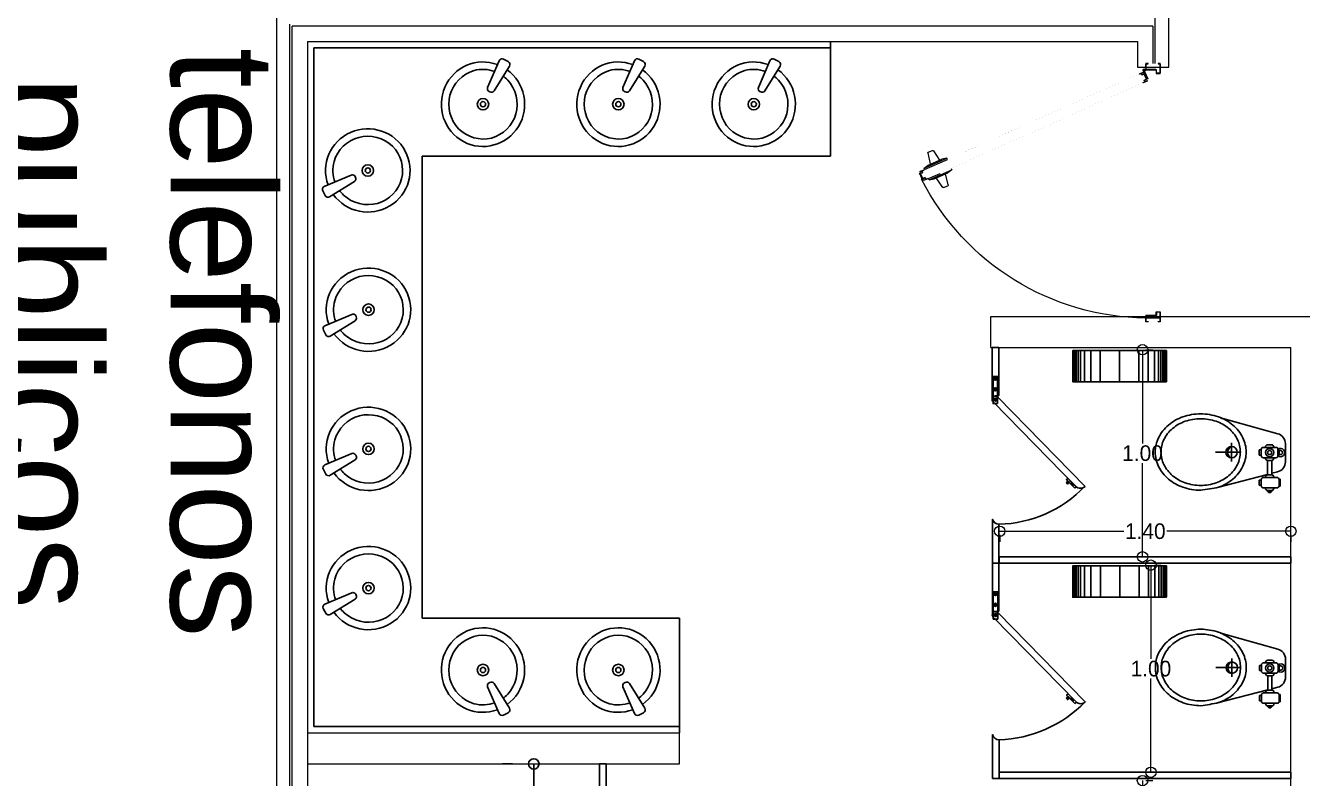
# Model space of a CAD drawing. Header units: millimetres. Extents: x 744843 to 745492, y 2520966 to 2521458.
# Drawn here: x 745460.78 to 745466.91, y 2521148.16 to 2521151.78 of the extents above; entities that cross this region are included whole.
import ezdxf

# ---------------------------------------------------------------- set-up
doc = ezdxf.new("R2010")
doc.units = ezdxf.units.MM
doc.header["$PDMODE"] = 35
doc.header["$PDSIZE"] = 1
for name, color, linetype, lineweight in [('A_Cotas_Interiores', 8, 'Continuous', 20), ('A_Muros', 30, 'Continuous', 20), ('A_Puertas', 8, 'Continuous', 0), ('A_Textos', 4, 'Continuous', 20), ('A_Ventanas', 4, 'Continuous', 20)]:
    doc.layers.add(name, color=color, linetype=linetype, lineweight=lineweight)
for name, color, linetype in [('A_Cotas_Paños', 8, 'Continuous'), ('A_Mamparas de Baño', 43, 'Continuous'), ('A_Muebles_fijos', 8, 'Continuous')]:
    doc.layers.add(name, color=color, linetype=linetype)
doc.styles.add('Arial', font='arial.ttf', dxfattribs={"height": 1})
doc.dimstyles.new('EJES', dxfattribs={"dimtxt": 0.25, "dimasz": 0.25, "dimexe": 0.5, "dimexo": 0.25, "dimgap": 0.01, "dimtad": 0, "dimtih": 1, "dimtoh": 1, "dimzin": 4, "dimdsep": 46, "dimtxsty": 'Standard', "dimblk": 'ORIGIN', "dimcen": 0.09, "dimclrd": 8, "dimclre": 8, "dimclrt": 4, "dimadec": 1, "dimazin": 0, "dimtfac": 1, "dimtofl": 0, "dimtmove": 2, "dimatfit": 3, "dimfxl": 0.15, "dimtolj": 1, "dimtzin": 0, "dimlwd": -1, "dimlwe": -1, "dimarcsym": 0})

# ---------------------------------------------------------------- blocks, each defined once
blk = doc.blocks.new('_Origin')
at = {"color": 0, "linetype": 'ByBlock', "lineweight": -2}
blk.add_line((0, 0), (-1, 0), dxfattribs=at)
blk.add_circle((0, 0), 0.5, dxfattribs=at)
blk = doc.blocks.new('*D248')
at = {"layer": 'A_Cotas_Interiores', "color": 8, "transparency": 16777216}
for p, q in [((745465.4576, 2521149.3287), (745465.4576, 2521149.2961)), ((745465.5076, 2521149.3461), (745466.0527, 2521149.3461)), ((745466.8052, 2521149.3461), (745466.2602, 2521149.3461)), ((745466.8552, 2521149.3287), (745466.8552, 2521149.2961))]:
    blk.add_line(p, q, dxfattribs=at)
at = {"layer": 'Defpoints', "color": 0, "transparency": 16777216}
for p in [(745465.4576, 2521149.3537), (745466.8552, 2521149.3537), (745466.8552, 2521149.3461)]:
    blk.add_point(p, dxfattribs=at)
at = {"layer": 'A_Cotas_Interiores', "color": 8, "transparency": 16777216, "xscale": 0.05, "yscale": 0.05, "zscale": 0.05, "rotation": 180}
blk.add_blockref('_Origin', (745465.4576, 2521149.3461), dxfattribs=at)
at = {"layer": 'A_Cotas_Interiores', "color": 8, "transparency": 16777216, "xscale": 0.05, "yscale": 0.05, "zscale": 0.05}
blk.add_blockref('_Origin', (745466.8552, 2521149.3461), dxfattribs=at)
at = {"layer": 'A_Cotas_Interiores', "color": 4, "transparency": 16777216, "insert": (745466.1564, 2521149.3461), "char_height": 0.075, "attachment_point": 5}
blk.add_mtext('\\A1;1.40', dxfattribs=at)
blk = doc.blocks.new('*D257')
at = {"layer": 'A_Cotas_Paños', "color": 8, "transparency": 16777216}
for p, q in [((745463.118, 2521148.2285), (745463.0704, 2521148.2285)), ((745463.2204, 2521148.1785), (745463.2204, 2521147.8714)), ((745463.2204, 2521147.3943), (745463.2204, 2521147.7014)), ((745463.118, 2521147.3443), (745463.0704, 2521147.3443))]:
    blk.add_line(p, q, dxfattribs=at)
at = {"layer": 'Defpoints', "color": 0, "transparency": 16777216}
for p in [(745463.268, 2521148.2285), (745463.2204, 2521147.3443), (745463.268, 2521147.3443)]:
    blk.add_point(p, dxfattribs=at)
at = {"layer": 'A_Cotas_Paños', "color": 8, "transparency": 16777216, "xscale": 0.05, "yscale": 0.05, "zscale": 0.05}
for p, rotation in [((745463.2204, 2521148.2285), 90), ((745463.2204, 2521147.3443), 270)]:
    blk.add_blockref('_Origin', p, dxfattribs=dict(at, rotation=rotation))
at = {"layer": 'A_Cotas_Paños', "color": 4, "transparency": 16777216, "insert": (745463.2204, 2521147.7864), "char_height": 0.15, "attachment_point": 5}
blk.add_mtext('\\A1;.88', dxfattribs=at)
blk = doc.blocks.new('Porta_rollo_planta')
at = {"layer": 'A_Muebles_fijos'}
for p, q in [((0.0043, -0.15), (0.0043, 0)), ((0.0095, -0.15), (0.0095, 0)), ((0.0166, -0.15), (0.0166, 0)), ((0.0262, -0.15), (0.0262, 0)), ((0.0372, -0.15), (0.0372, 0)), ((0.0566, -0.15), (0.0566, 0)), ((0.0869, -0.15), (0.0869, 0)), ((0.1321, -0.15), (0.1321, 0)), ((0.225, -0.15), (0.225, 0)), ((0.3179, -0.15), (0.3179, 0)), ((0.3631, -0.15), (0.3631, 0)), ((0.3934, -0.15), (0.3934, 0)), ((0.4128, -0.15), (0.4128, 0)), ((0.4238, -0.15), (0.4238, 0)), ((0.4334, -0.15), (0.4334, 0)), ((0.4405, -0.15), (0.4405, 0)), ((0.4457, -0.15), (0.4457, 0))]:
    blk.add_line(p, q, dxfattribs=at)
at = {"layer": 'A_Muebles_fijos', "ltscale": 0.0065}
blk.add_lwpolyline([(0.45, -0.15), (0.45, 0), (0, 0), (0, -0.15)], close=True, dxfattribs=at)
blk = doc.blocks.new('MUBA03PL')
at = {"layer": 'A_Muebles_fijos', "linetype": 'ByBlock'}
for p, q in [((0.0071, 0.1824), (0.0071, 0.1874)), ((0.0071, 0.1874), (0.0171, 0.1874)), ((0.0171, 0.1824), (0.0171, 0.1874)), ((-0.0379, 0.1574), (-0.0329, 0.1574)), ((-0.0379, 0.1574), (-0.0379, 0.1224)), ((-0.0329, 0.1549), (-0.0329, 0.1249)), ((-0.0229, 0.1649), (0.0421, 0.1649)), ((-0.0079, 0.1649), (-0.0079, 0.1674)), ((0.0021, 0.1824), (0.0221, 0.1824)), ((0.0021, 0.1774), (0.0021, 0.1824)), ((0.0021, 0.1774), (0.0221, 0.1774)), ((0.0221, 0.1774), (0.0221, 0.1824)), ((0.0321, 0.1649), (0.0321, 0.1674)), ((0.0521, 0.1549), (0.0521, 0.1249)), ((0.0521, 0.1524), (0.0621, 0.1524)), ((0.0521, 0.1274), (0.0621, 0.1274)), ((0.0621, 0.1524), (0.0621, 0.1274)), ((-0.0379, 0.1224), (-0.0329, 0.1224)), ((-0.0229, 0.1149), (0.0421, 0.1149)), ((-0.0079, 0.1149), (-0.0079, 0.1124)), ((0.0021, 0.1024), (0.0021, 0.0329)), ((0.0021, 0.1024), (0.0221, 0.1024)), ((0.0221, 0.1024), (0.0221, 0.0329)), ((0.0321, 0.1149), (0.0321, 0.1124)), ((-0.0403, 0.0054), (-0.0329, 0.0054)), ((-0.0329, 0.0079), (-0.0279, 0.0079)), ((-0.0329, 0.0079), (-0.0329, -0.0171)), ((-0.0279, 0.0104), (-0.0279, -0.0196)), ((-0.0179, 0.0204), (0.0421, 0.0204)), ((-0.0079, 0.0204), (-0.0079, 0.0229)), ((0.0021, 0.0329), (0.0221, 0.0329)), ((0.0321, 0.0204), (0.0321, 0.0229)), ((0.0521, 0.0104), (0.0521, -0.0196)), ((0.0521, 0.0079), (0.0621, 0.0079)), ((0.0621, 0.0079), (0.0621, -0.0171)), ((-0.0403, -0.0146), (-0.0329, -0.0146)), ((-0.0329, -0.0171), (-0.0279, -0.0171)), ((-0.0179, -0.0296), (0.0421, -0.0296)), ((-0.0079, -0.0296), (-0.0079, -0.0321)), ((0.0021, -0.0421), (0.0221, -0.0421)), ((0.0321, -0.0296), (0.0321, -0.0321)), ((0.0521, -0.0171), (0.0621, -0.0171))]:
    blk.add_line(p, q, dxfattribs=at)
at = {"layer": 'A_Muebles_fijos'}
for p, q in [((0.0221, 0.1004), (0.2627, 0.163)), ((-0.026, 0.0878), (0.0021, 0.0951)), ((-0.0633, -0.0473), (-0.0634, 0.0394)), ((0.1949, -0.0506), (0.1948, 0.0381)), ((0.1558, -0.0063), (0.2719, -0.0063)), ((-0.0268, -0.0954), (0.2474, -0.1722))]:
    blk.add_line(p, q, dxfattribs=at)
at = {"layer": 'A_Muebles_fijos', "linetype": 'ByBlock'}
for radius in [0.02, 0.01]:
    blk.add_circle((0.0121, -0.0046), radius, dxfattribs=at)
for centre, radius, start, end in [((-0.0229, 0.1549), 0.01, 90, 180), ((-0.0229, 0.1249), 0.01, 180, 270), ((0.0021, 0.1674), 0.01, 90, 180), ((0.0221, 0.1674), 0.01, 0, 90), ((0.0421, 0.1549), 0.01, 0, 90), ((0.0421, 0.1249), 0.01, 270, 0), ((0.0021, 0.1124), 0.01, 180, 270), ((0.0221, 0.1124), 0.01, 270, 360), ((-0.0403, -0.0046), 0.02, 51.65328, 308.35042), ((-0.0403, -0.0046), 0.01, 90, 273.71895), ((-0.0179, 0.0104), 0.01, 90, 180), ((0.0021, 0.0229), 0.01, 90, 180), ((0.0221, 0.0229), 0.01, 0, 90), ((0.0421, 0.0104), 0.01, 0, 90), ((-0.0179, -0.0196), 0.01, 180, 270), ((0.0021, -0.0321), 0.01, 180, 270), ((0.0221, -0.0321), 0.01, 270, 360), ((0.0421, -0.0196), 0.01, 270, 0)]:
    blk.add_arc(centre, radius, start, end, dxfattribs=at)
at = {"layer": 'A_Muebles_fijos'}
for centre, radius, start, end in [((-0.0134, 0.0395), 0.05, 104.59509, 180.06033), ((0.1845, -0.0063), 0.0293, 290.71534, 69.40531), ((-0.0133, -0.0472), 0.05, 180.06033, 254.34528)]:
    blk.add_arc(centre, radius, start, end, dxfattribs=at)
at = {"layer": 'A_Muebles_fijos', "extrusion": (0, 0, -1)}
for centre, major_axis, start_param, end_param in [((0.3304, -0.0457), (0.1556, -0.1556), 3.227029, 3.590943), ((0.3321, -0.0405), (-0.1357, -0.1357), 1.655624, 2.019763), ((0.4731, -0.8453), (-0.7283, -0.7283), 2.145678, 2.22961), ((0.3433, -0.0726), (-0.1597, -0.1597), 2.019763, 2.355142), ((0.3433, -0.0827), (-0.1833, -0.1833), 2.355142, 2.690137), ((0.3433, -0.0726), (-0.1597, -0.1597), 2.355142, 2.69052), ((0.3545, -0.0405), (-0.1357, -0.1357), 2.69052, 3.054659), ((0.3562, -0.0457), (-0.1556, -0.1556), 2.690137, 3.054051), ((0.376, -0.0221), (0.1338, -0.1338), 4.624847, 5.038814), ((0.28, -0.0071), (-0.1097, -0.1097), 0.784345, 1.242266), ((0.3106, -0.0222), (0.1338, -0.1338), 2.813062, 3.227029), ((0.3149, -0.0201), (0.1168, -0.1168), 2.812573, 3.226421), ((0.3716, -0.0201), (0.1168, -0.1168), 4.625455, 5.039303), ((0.4065, -0.007), (-0.1097, -0.1097), 3.468017, 3.925938), ((0.2884, -0.0071), (0.0959, -0.0959), 2.355142, 2.812573), ((0.1949, -0.0063), (-0.0194, -0.0194), 4.712389, 10.995574), ((0.3981, -0.007), (0.0959, -0.0959), 5.039303, 5.496734), ((0.28, -0.0071), (-0.1097, -0.1097), 0.326425, 0.784345), ((0.2884, -0.0071), (-0.0959, -0.0959), 0.326914, 0.784345), ((0.3981, -0.007), (-0.0959, -0.0959), 3.925938, 4.383369), ((0.4065, -0.007), (-0.1097, -0.1097), 3.925938, 4.383859), ((0.3105, 0.008), (0.1338, -0.1338), 1.483255, 1.897221), ((0.3149, 0.006), (-0.1168, -0.1168), -0.086934, 0.326914), ((0.332, 0.0264), (-0.1357, -0.1357), -0.451073, -0.086934), ((0.3544, 0.0264), (0.1357, -0.1357), 0.084828, 0.448967), ((0.3716, 0.006), (-0.1168, -0.1168), 4.383369, 4.797217), ((0.3759, 0.0081), (-0.1338, -0.1338), 4.383859, 4.797825), ((0.3303, 0.0316), (0.1556, -0.1556), 1.11934, 1.483255), ((0.3432, 0.0686), (0.1833, -0.1833), 0.784345, 1.11934), ((0.3432, 0.0585), (-0.1597, -0.1597), -0.786451, -0.451073), ((0.3432, 0.0585), (0.1597, -0.1597), 0.448967, 0.784345), ((0.3432, 0.0686), (0.1833, -0.1833), 0.44935, 0.784345), ((0.3561, 0.0316), (-0.1556, -0.1556), -1.48536, -1.121446)]:
    blk.add_ellipse(centre, major_axis=major_axis, ratio=1, start_param=start_param, end_param=end_param, dxfattribs=at)
blk = doc.blocks.new('A-Mamparas_100_140')
at = {"layer": 'A_Mamparas de Baño', "color": 8}
for p, q in [((1.0514, 0.3583), (1.0585, 0.3513)), ((1.076, 0.3521), (1.0682, 0.3598))]:
    blk.add_line(p, q, dxfattribs=at)
at = {"layer": 'A_Mamparas de Baño', "ltscale": 0.0065}
for points in [[(1.4334, 0.762), (1.4334, 0.762), (1.4334, 1.005), (1.4021, 1.005), (1.4021, 0.7754, 0.414214), (1.4046, 0.7729), (1.4178, 0.7729)], [(1.4294, 0.745, 1.037269), (1.4065, 0.7663), (0.9879, 0.338, 0.414214), (1.0321, 0.3385), (1.4294, 0.745)], [(1.4327, -0.03), (1.4014, -0.03, -0.414214), (1.4014, -0.03), (1.4014, -0.0087), (1.4014, 0.1563, 0.342838), (1.4327, 0.1806), (1.4327, -0.03)]]:
    blk.add_lwpolyline(points, format="xyb", dxfattribs=at)
at = {"layer": 'A_Mamparas de Baño', "color": 8}
for points in [[(1.4076, 0.736), (1.4293, 0.736), (1.4293, 0.8668), (1.4076, 0.8668)], [(1.0377, 0.33), (1.0305, 0.337), (1.07, 0.3774), (1.0772, 0.3704)], [(1.0377, 0.33), (1.0305, 0.337), (1.0514, 0.3583), (1.0585, 0.3513)]]:
    blk.add_lwpolyline(points, close=True, dxfattribs=at)
at = {"layer": 'A_Mamparas de Baño', "color": 8, "ltscale": 0.0065}
blk.add_lwpolyline([(1.4178, 0.7729, -0.315425), (1.4334, 0.762)], format="xyb", dxfattribs=at)
at = {"layer": 'A_Mamparas de Baño', "color": 8}
for points in [[(1.079, 0.3552, -0.135901), (1.0715, 0.3647), (1.0715, 0.3647), (1.0633, 0.3563, -0.135901), (1.073, 0.3491)], [(1.076, 0.3521, 0.129662), (1.0712, 0.3629), (1.0651, 0.3566, 0.129662), (1.076, 0.3521)]]:
    blk.add_lwpolyline(points, format="xyb", close=True, dxfattribs=at)
at = {"layer": 'A_Mamparas de Baño', "ltscale": 0.0065}
blk.add_lwpolyline([(1.4008, -0.03), (0, -0.03), (0, 0), (1.4008, 0)], close=True, dxfattribs=at)
at = {"layer": 'A_Mamparas de Baño', "color": 8}
for centre, radius in [((1.4192, 0.8558), 0.00744), ((1.4192, 0.8558), 0.004), ((1.4192, 0.8045), 0.00744), ((1.4192, 0.8045), 0.004), ((1.4178, 0.7555), 0.00744), ((1.4178, 0.7555), 0.004), ((1.0473, 0.347), 0.004)]:
    blk.add_circle(centre, radius, dxfattribs=at)
blk.add_arc((1.4169, 0.7497), 0.5936, 223.82167, 268.50902, dxfattribs=at)
at = {"layer": 'A_Muebles_fijos', "xscale": -1}
blk.add_blockref('Porta_rollo_planta', (1.0474, 0.991), dxfattribs=at)
at = {"layer": 'A_Muebles_fijos', "xscale": -1, "rotation": 180}
blk.add_blockref('MUBA03PL', (0.0896, 0.4962), dxfattribs=at)
blk = doc.blocks.new('*D262')
at = {"layer": 'A_Cotas_Interiores', "color": 8, "transparency": 16777216}
for p, q in [((745466.1432, 2521150.1685), (745466.1432, 2521149.7685)), ((745466.1597, 2521150.2185), (745466.1932, 2521150.2185)), ((745466.1432, 2521149.2735), (745466.1432, 2521149.6735)), ((745466.1597, 2521149.2235), (745466.1932, 2521149.2235))]:
    blk.add_line(p, q, dxfattribs=at)
at = {"layer": 'Defpoints', "color": 0, "transparency": 16777216}
for p in [(745466.1347, 2521150.2185), (745466.1347, 2521149.2235), (745466.1432, 2521149.2235)]:
    blk.add_point(p, dxfattribs=at)
at = {"layer": 'A_Cotas_Interiores', "color": 8, "transparency": 16777216, "xscale": 0.05, "yscale": 0.05, "zscale": 0.05}
for p, rotation in [((745466.1432, 2521150.2185), 90), ((745466.1432, 2521149.2235), 270)]:
    blk.add_blockref('_Origin', p, dxfattribs=dict(at, rotation=rotation))
at = {"layer": 'A_Cotas_Interiores', "color": 4, "transparency": 16777216, "insert": (745466.1432, 2521149.721), "char_height": 0.075, "attachment_point": 5}
blk.add_mtext('\\A1;1.00', dxfattribs=at)
blk = doc.blocks.new('lavabo_d')
at = {"layer": 'A_Muebles_fijos'}
blk.add_lwpolyline([(0.1207, 0.2053, -0.440887), (0.1265, 0.1834), (0.0532, 0.0645, -0.388034), (0.0333, 0.0592), (0.0293, 0.0613, -0.388034), (0.0222, 0.0806), (0.0773, 0.209, -0.440887), (0.0985, 0.2167)], format="xyb", close=True, dxfattribs=at)
for radius in [0.0275, 0.0125]:
    blk.add_circle((0, 0), radius, dxfattribs=at)
blk.add_ellipse((0, 0.0001), major_axis=(0, 0.203), ratio=0.985222, start_param=-0.354571, end_param=5.666741, dxfattribs=at)
blk.add_open_spline([(0.0569, 0.1572), (0.025, 0.1692), (-0.0104, 0.1708), (-0.0982, 0.1465), (-0.144, 0.1), (-0.1738, -0.0126), (-0.1571, -0.0765), (-0.0766, -0.1591), (-0.0146, -0.1765), (0.0958, -0.1478), (0.1423, -0.1021), (0.1739, 0.0101), (0.1582, 0.0742), (0.1113, 0.1238), (0.1034, 0.1308), (0.0949, 0.1369)], degree=3, knots=[-0.354571, -0.354571, -0.354571, -0.354571, 0.266218, 0.266218, 1.308219, 1.308219, 2.35022, 2.35022, 3.39222, 3.39222, 4.434221, 4.434221, 5.476221, 5.476221, 5.666741, 5.666741, 5.666741, 5.666741], dxfattribs=at)
blk = doc.blocks.new('puerta 120')
at = {"layer": 'A_Puertas'}
for p, q in [((0.4079, 1.0464), (0.3994, 1.0269)), ((0.4114, 1.0483), (0.4653, 1.0366)), ((0.4843, 1.0667), (0.4367, 0.9574)), ((0.4696, 1.0466), (0.4414, 0.9818)), ((0.491, 1.0638), (0.4434, 0.9545)), ((0.4843, 1.0667), (0.4696, 1.0466)), ((0.491, 1.0638), (0.4843, 1.0667)), ((0.5404, 1.0423), (0.4929, 0.933)), ((0.4962, 1.0697), (0.4939, 1.0706)), ((0.5337, 1.0452), (0.5097, 0.9899)), ((0.5404, 1.0423), (0.5338, 1.0451)), ((0.5342, 1.0504), (0.5357, 1.0497)), ((0.5404, 1.0423), (0.5357, 1.0179)), ((0.401, 1.0219), (0.446, 0.9924)), ((0.4367, 0.9574), (0.4414, 0.9818)), ((0.5357, 1.0179), (0.5075, 0.9531)), ((0.5766, 0.9764), (0.5314, 1.0079)), ((0.4434, 0.9545), (0.4367, 0.9574)), ((0.4862, 0.9359), (0.4929, 0.933)), ((0.4929, 0.933), (0.5075, 0.9531)), ((0.5644, 0.9508), (0.5121, 0.9637)), ((0.5777, 0.9726), (0.5692, 0.953)), ((0, 0.0011), (0, -0.0666)), ((0.0095, 0.0044), (0.0095, 0.0022)), ((0.0095, 0.0011), (0.0095, -0.036)), ((0.011, 0.0034), (0.011, 0.0022)), ((0.011, 0.0011), (0.011, -0.036)), ((0.0196, 0.0079), (0.0554, -0.0077)), ((0.0197, 0.0096), (0.056, -0.0062)), ((0.0317, 0.0325), (0.0238, 0.0143)), ((0.0254, 0.015), (0.0289, 0.0229)), ((0.0289, 0.0229), (0.0357, 0.02)), ((0.0293, 0.0241), (0.0328, 0.032)), ((0.0373, 0.0206), (0.0293, 0.0241)), ((0.0357, 0.02), (0.0297, 0.0063)), ((0.0297, 0.0063), (0.0559, -0.005)), ((0.0328, 0.032), (0.0313, 0.0327)), ((0.0328, 0.032), (0.0317, 0.0325)), ((0.0324, 0.0092), (0.0373, 0.0206)), ((0.0562, -0.0011), (0.0324, 0.0092)), ((0.0559, -0.005), (0.0618, 0.0086)), ((0.0612, 0.0102), (0.0562, -0.0011)), ((0.0691, 0.0068), (0.0612, 0.0102)), ((0.0618, 0.0086), (0.0686, 0.0056)), ((0.0686, 0.0056), (0.0652, -0.0023)), ((0.0658, -0.004), (0.0737, 0.0142)), ((0.0726, 0.0147), (0.0691, 0.0068)), ((0.0726, 0.0147), (0.0741, 0.0141)), ((0.0737, 0.0142), (0.0726, 0.0147)), ((1.2041, 0.0012), (1.2041, -0.0666)), ((0.0095, -0.036), (0.0096, -0.0361)), ((0.0096, -0.0361), (0.0109, -0.0361)), ((0.0109, -0.0361), (0.011, -0.036)), ((0.0556, -0.0076), (0.0561, -0.0064)), ((0.0561, -0.0064), (0.056, -0.0062))]:
    blk.add_line(p, q, dxfattribs=at)
at = {"layer": 'A_Puertas', "const_width": 0.0000614}
for points in [[(0.0275, 0.0167), (0.026, 0.0134, -1), (0.0238, 0.0143), (0.4861, 1.0514), (0.5013, 1.0864, -1), (0.5035, 1.0854), (0.502, 1.082), (0.5025, 1.0818), (0.504, 1.0852, 1), (0.5007, 1.0866), (0.4855, 1.0517), (0.0233, 0.0145, 1), (0.0265, 0.0131), (0.028, 0.0165)], [(0.065, 0.0004), (0.0635, -0.003, 1), (0.0658, -0.0039), (0.528, 1.0332), (0.5432, 1.0681, 1), (0.541, 1.0691), (0.5395, 1.0657), (0.539, 1.0659), (0.5405, 1.0693, -1), (0.5437, 1.0679), (0.5285, 1.0329), (0.0663, -0.0042, -1), (0.063, -0.0027), (0.0645, 0.0006)]]:
    blk.add_lwpolyline(points, format="xyb", close=True, dxfattribs=at)
at = {"layer": 'A_Puertas'}
for points in [[(0.5347, 1.0732), (0.5108, 1.0836), (0.5059, 1.0722), (0.4979, 1.0757), (0.4944, 1.0677), (0.4933, 1.0682), (0.5012, 1.0864, -2.414214), (0.5019, 1.0848), (0.4984, 1.0768), (0.5052, 1.0738), (0.5121, 1.0897), (0.5133, 1.0892), (0.5123, 1.087), (0.5362, 1.0766), (0.5371, 1.0789), (0.5383, 1.0784), (0.5314, 1.0625), (0.5382, 1.0595), (0.5416, 1.0674, -2.414214), (0.5433, 1.0681), (0.5354, 1.0499), (0.5342, 1.0504), (0.5377, 1.0584), (0.5297, 1.0618)], [(-0.0184, -0.0088), (-0.0184, 0.001, -0.414214), (-0.0172, 0.0022), (0.011, 0.0022, -0.414214), (0.0123, 0.001), (0.0123, -0.0469, 0.414214), (0.0135, -0.0481), (0.0282, -0.0481, -0.414214), (0.0295, -0.0493), (0.0295, -0.0665, -0.414214), (0.0282, -0.0677), (-0.0172, -0.0677, -0.414214), (-0.0184, -0.0665), (-0.0184, -0.0567), (-0.0173, -0.0567), (-0.0173, -0.0665, 0.414214), (-0.0172, -0.0666), (0.0282, -0.0666, 0.414214), (0.0284, -0.0665), (0.0284, -0.0493, 0.414214), (0.0282, -0.0492), (0.0135, -0.0492, -0.414214), (0.0112, -0.0469), (0.0112, 0.001, 0.414214), (0.011, 0.0011), (-0.0172, 0.0011, 0.414214), (-0.0173, 0.001), (-0.0173, -0.0088)], [(1.2226, -0.0088), (1.2226, 0.0011, 0.414214), (1.2213, 0.0023), (1.1931, 0.0023, 0.414214), (1.1919, 0.0011), (1.1919, -0.0468, -0.414214), (1.1906, -0.048), (1.1759, -0.048, 0.414214), (1.1747, -0.0493), (1.1747, -0.0665, 0.414214), (1.1759, -0.0677), (1.2213, -0.0677, 0.414214), (1.2226, -0.0665), (1.2226, -0.0566), (1.2214, -0.0566), (1.2214, -0.0665, -0.414214), (1.2213, -0.0666), (1.1759, -0.0666, -0.414214), (1.1758, -0.0665), (1.1758, -0.0493, -0.414214), (1.1759, -0.0491), (1.1906, -0.0491, 0.414214), (1.193, -0.0468), (1.193, 0.0011, -0.414214), (1.1931, 0.0012), (1.2213, 0.0012, -0.414214), (1.2214, 0.0011), (1.2214, -0.0088)]]:
    blk.add_lwpolyline(points, format="xyb", close=True, dxfattribs=at)
blk.add_circle((0.0135, 0.0091), 0.00248, dxfattribs=at)
for centre, radius, start, end in [((0.4107, 1.0453), 0.00307, 77.51541, 158.65095), ((-0.0159, -0.0087), 1.2201, 0.51479, 63.01508), ((0.4035, 1.0254), 0.00434, 160.49399, 235.18235), ((0.5653, 0.955), 0.00434, 257.78993, 332.47829), ((0.5749, 0.9739), 0.00307, 334.32133, 55.45687), ((0.0135, 0.0091), 0.0062, 246.35319, 229.45476), ((0.0249, 0.0138), 0.00124, 156.48614, 66.48614), ((0.0647, -0.0035), 0.00124, 66.48614, 336.48614)]:
    blk.add_arc(centre, radius, start, end, dxfattribs=at)
blk = doc.blocks.new('*D270')
at = {"layer": 'A_Cotas_Interiores', "color": 8, "transparency": 16777216}
for p, q in [((745466.1999, 2521149.1835), (745466.2334, 2521149.1835)), ((745466.1834, 2521149.1335), (745466.1834, 2521148.7335)), ((745466.1834, 2521148.2385), (745466.1834, 2521148.6385)), ((745466.1999, 2521148.1885), (745466.2334, 2521148.1885))]:
    blk.add_line(p, q, dxfattribs=at)
at = {"layer": 'Defpoints', "color": 0, "transparency": 16777216}
for p in [(745466.1749, 2521149.1835), (745466.1749, 2521148.1885), (745466.1834, 2521148.1885)]:
    blk.add_point(p, dxfattribs=at)
at = {"layer": 'A_Cotas_Interiores', "color": 8, "transparency": 16777216, "xscale": 0.05, "yscale": 0.05, "zscale": 0.05}
for p, rotation in [((745466.1834, 2521149.1835), 90), ((745466.1834, 2521148.1885), 270)]:
    blk.add_blockref('_Origin', p, dxfattribs=dict(at, rotation=rotation))
at = {"layer": 'A_Cotas_Interiores', "color": 4, "transparency": 16777216, "insert": (745466.1834, 2521148.686), "char_height": 0.075, "attachment_point": 5}
blk.add_mtext('\\A1;1.00', dxfattribs=at)
blk = doc.blocks.new('*D271')
at = {"layer": 'A_Cotas_Interiores', "color": 8, "transparency": 16777216}
for p, q in [((745466.1597, 2521148.1485), (745466.1932, 2521148.1485)), ((745466.1432, 2521148.0985), (745466.1432, 2521147.6985)), ((745466.1432, 2521147.2035), (745466.1432, 2521147.6035)), ((745466.1597, 2521147.1535), (745466.1932, 2521147.1535))]:
    blk.add_line(p, q, dxfattribs=at)
at = {"layer": 'Defpoints', "color": 0, "transparency": 16777216}
for p in [(745466.1347, 2521148.1485), (745466.1347, 2521147.1535), (745466.1432, 2521147.1535)]:
    blk.add_point(p, dxfattribs=at)
at = {"layer": 'A_Cotas_Interiores', "color": 8, "transparency": 16777216, "xscale": 0.05, "yscale": 0.05, "zscale": 0.05}
for p, rotation in [((745466.1432, 2521148.1485), 90), ((745466.1432, 2521147.1535), 270)]:
    blk.add_blockref('_Origin', p, dxfattribs=dict(at, rotation=rotation))
at = {"layer": 'A_Cotas_Interiores', "color": 4, "transparency": 16777216, "insert": (745466.1432, 2521147.651), "char_height": 0.075, "attachment_point": 5}
blk.add_mtext('\\A1;1.00', dxfattribs=at)

msp = doc.modelspace()

# ---------------------------------------------------------------- linework, layer by layer
at = {"layer": 'A_Mamparas de Baño', "ltscale": 0.0065}
msp.add_lwpolyline([(745463.5677, 2521148.0063), (745463.5677, 2521148.0063), (745463.5677, 2521148.2285), (745463.5365, 2521148.2285), (745463.5365, 2521148.0197, 0.414214), (745463.539, 2521148.0172), (745463.5521, 2521148.0172)], format="xyb", dxfattribs=at)
at = {"layer": 'A_Muebles_fijos'}
for p, q in [((745464.6454, 2521151.1486), (745464.6454, 2521151.6986)), ((745462.1643, 2521148.4085), (745462.1643, 2521151.6686)), ((745462.1643, 2521151.6686), (745464.6454, 2521151.6686)), ((745462.6843, 2521151.1486), (745464.6454, 2521151.1486)), ((745462.6843, 2521148.9285), (745462.6843, 2521151.1486)), ((745462.6843, 2521148.9285), (745463.9199, 2521148.9285)), ((745463.9199, 2521148.9285), (745463.9199, 2521148.3785)), ((745462.1643, 2521148.4085), (745463.9199, 2521148.4085))]:
    msp.add_line(p, q, dxfattribs=at)
at = {"layer": 'A_Muros'}
for p, q in [((745466.2687, 2521151.5751), (745466.2687, 2521153.4745)), ((745461.9843, 2521151.8486), (745461.9843, 2521141.705)), ((745462.1343, 2521151.6986), (745462.1343, 2521148.3785)), ((745462.1343, 2521151.6986), (745462.1343, 2521141.855)), ((745462.1343, 2521151.6986), (745466.1187, 2521151.6986)), ((745466.1187, 2521151.6986), (745466.1187, 2521151.5751)), ((745466.1187, 2521151.5751), (745466.2687, 2521151.5751)), ((745465.4142, 2521150.2285), (745465.4142, 2521150.3785)), ((745465.4142, 2521150.3785), (745467.0052, 2521150.3785)), ((745465.4142, 2521150.2285), (745466.8552, 2521150.2285)), ((745466.8552, 2521143.9285), (745466.8552, 2521150.2285)), ((745462.1343, 2521148.3785), (745463.9199, 2521148.3785)), ((745463.9199, 2521148.2285), (745463.9199, 2521148.3785)), ((745462.1343, 2521148.2285), (745463.9199, 2521148.2285))]:
    msp.add_line(p, q, dxfattribs=at)
for radius, start, end in [(13.2223, 280.49186, 20.28297), (13.0723, 280.61365, 5.12249)]:
    msp.add_arc((745459.6216, 2521149.0614), radius, start, end, dxfattribs=at)
at = {"layer": 'A_Ventanas'}
for p, q in [((745466.2026, 2521153.5411), (745466.2026, 2521151.5935)), ((745462.0498, 2521141.7705), (745462.0498, 2521151.7831)), ((745462.0596, 2521141.7803), (745462.0596, 2521151.7733)), ((745466.1928, 2521151.7733), (745462.0596, 2521151.7733)), ((745466.1928, 2521151.7733), (745466.1928, 2521151.5935))]:
    msp.add_line(p, q, dxfattribs=at)
for radius, end in [(13.1523, 19.3756), (13.1423, 19.25124)]:
    msp.add_arc((745459.6216, 2521149.0614), radius, 280.54836, end, dxfattribs=at)

# ---------------------------------------------------------------- block references
at = {"layer": 'A_Mamparas de Baño', "xscale": -1}
for p in [(745466.8552, 2521149.2235), (745466.8559, 2521148.1885)]:
    msp.add_blockref('A-Mamparas_100_140', p, dxfattribs=at)
at = {"layer": 'A_Muebles_fijos'}
for p in [(745462.9765, 2521151.3977), (745463.6265, 2521151.3977), (745464.2765, 2521151.3977)]:
    msp.add_blockref('lavabo_d', p, dxfattribs=at)
at = {"layer": 'A_Muebles_fijos', "xscale": -1}
for p, rotation in [((745462.4236, 2521151.0797), 90), ((745462.4268, 2521150.4106), 90), ((745462.4267, 2521149.7419), 90), ((745462.4266, 2521149.0732), 90), ((745462.9765, 2521148.6795), 180), ((745463.6265, 2521148.6795), 180)]:
    msp.add_blockref('lavabo_d', p, dxfattribs=dict(at, rotation=rotation))
at = {"layer": 'A_Puertas', "xscale": -1, "rotation": 90}
msp.add_blockref('puerta 120', (745466.1609, 2521151.5751), dxfattribs=at)

# ---------------------------------------------------------------- texts
at = {"layer": 'A_Textos', "ltscale": 0.1, "insert": (745461.9765, 2521150.2524, -2.045), "char_height": 0.5, "width": 4.44747, "attachment_point": 2, "rotation": 270, "style": 'Arial'}
msp.add_mtext('telefonos\\Ppublicos', dxfattribs=at)

# ---------------------------------------------------------------- dimensions: what is measured, and where the dimension line sits
at = {"layer": 'A_Cotas_Interiores'}
for p1, p2, picture, middle in [((745466.1347221025, 2521150.218529738), (745466.1347221025, 2521149.2235297379), '*D262', (745466.1432043781, 2521149.721029738)), ((745466.1749196665, 2521149.1835297388), (745466.1749196665, 2521148.1885297392), '*D270', (745466.183401942, 2521148.6860297392)), ((745466.134722103, 2521148.14852974), (745466.134722103, 2521147.153529739), '*D271', (745466.143204378, 2521147.65102974))]:
    dim = msp.add_aligned_dim(p1=p1, p2=p2, distance=0.008482276, dimstyle='EJES', override={"dimtxt": 0.075, "dimasz": 0.05, "dimexe": 0.05, "dimexo": 0.025, "dimfxl": 1.25}, dxfattribs=at)
    dim.commit()
    dim.dimension.update_dxf_attribs({"geometry": picture, "text_midpoint": middle})
dim = msp.add_linear_dim(base=(745466.8552, 2521149.3461), p1=(745465.4576, 2521149.3537), p2=(745466.8552, 2521149.3537), dimstyle='EJES', override={"dimtxt": 0.075, "dimasz": 0.05, "dimexe": 0.05, "dimexo": 0.025, "dimfxl": 1.25}, dxfattribs=at)
dim.commit()
dim.dimension.update_dxf_attribs({"geometry": '*D248', "text_midpoint": (745466.1564, 2521149.3461)})
at = {"layer": 'A_Cotas_Paños'}
dim = msp.add_linear_dim(base=(745463.2204, 2521147.3443), p1=(745463.268, 2521148.2285), p2=(745463.268, 2521147.3443), angle=90, dimstyle='EJES', override={"dimtxt": 0.15, "dimasz": 0.05, "dimexe": 0.15, "dimexo": 0.15, "dimfxl": 1.25}, dxfattribs=at)
dim.commit()
dim.dimension.update_dxf_attribs({"geometry": '*D257', "text_midpoint": (745463.2204, 2521147.7864)})

doc.saveas('drawing.dxf')
